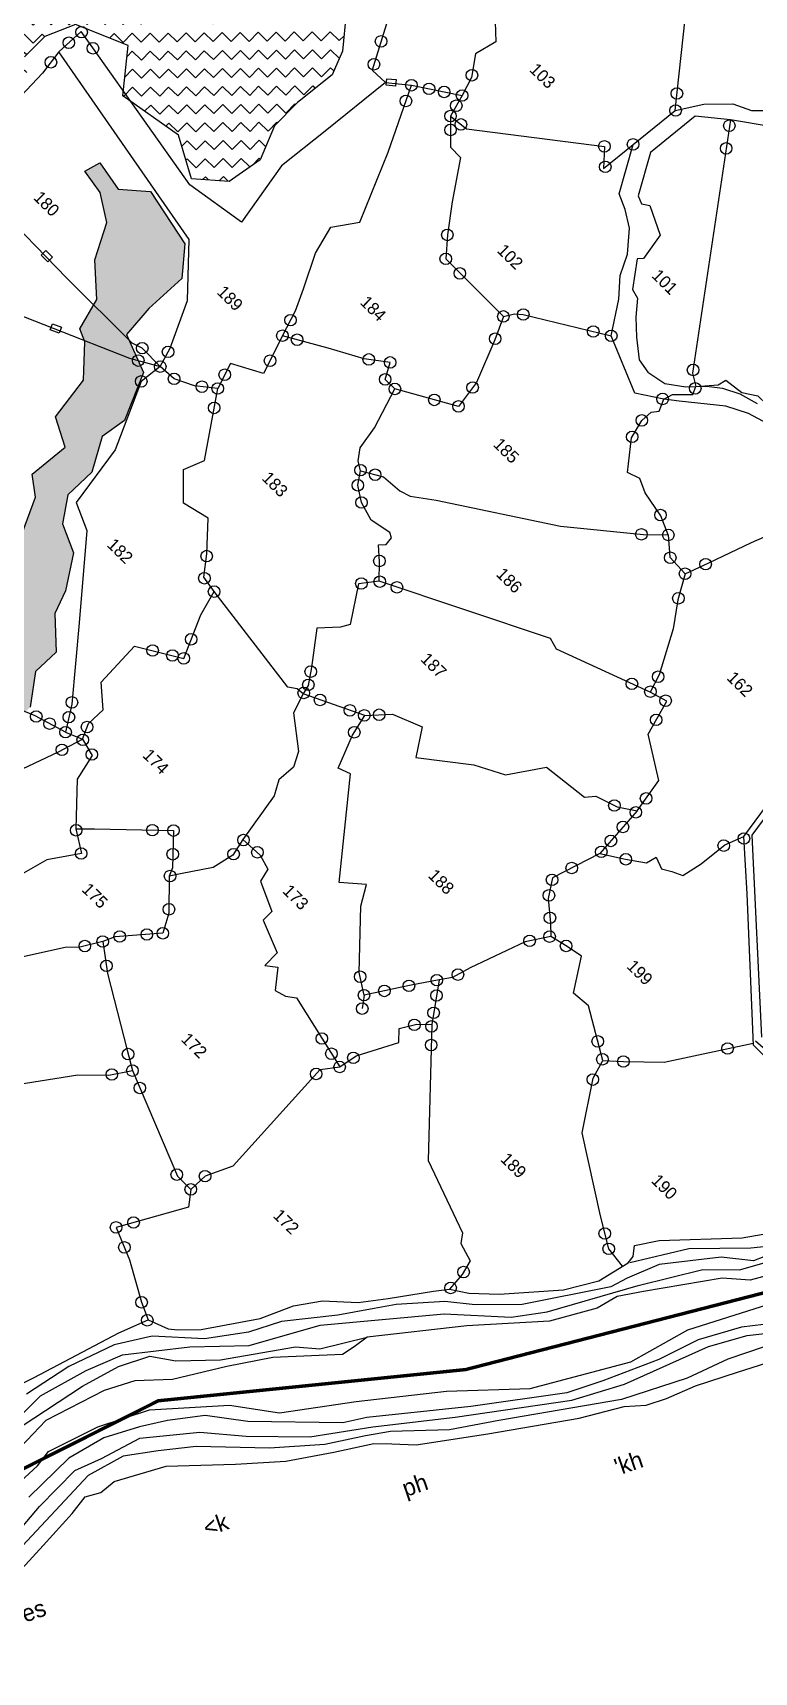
# Model space of a CAD drawing. Header units: metres. Extents: x 342055 to 347320, y 1761737 to 1766997.
# Drawn here: x 344155 to 344685, y 1762987 to 1764192 of the extents above; entities that cross this region are included whole.
import ezdxf

# ---------------------------------------------------------------- set-up
doc = ezdxf.new("R2010")
doc.units = ezdxf.units.M
doc.header["$MEASUREMENT"] = 0
doc.linetypes.add('DASHDOT', pattern=[1, 0.5, -0.25, 0, -0.25])
for name, color, linetype in [('LINE_WATER', 4, 'Continuous'), ('POLY_HATCH', 12, 'Continuous'), ('POLY_PARCEL', 6, 'Continuous'), ('POLY_WATER', 4, 'Continuous'), ('SYM_STONE', 1, 'Continuous'), ('TEXT_MAPOUT', 7, 'Continuous'), ('TEXT_PARCEL', 7, 'Continuous'), ('V_BOUND_STREAM_LINE', 7, 'DASHDOT')]:
    doc.layers.add(name, color=color, linetype=linetype)
doc.styles.add('TEXT_MAP', font='')
doc.styles.get('TEXT_MAP').set_extended_font_data('Kruti Dev 050')
pattern_1 = [(0, (2561.2986, 7210.2284), (1.875, 1.875), [1.875, -1.875]), (90, (2563.1736, 7210.2284), (-1.875, 1.875), [1.875, -1.875])]

# ---------------------------------------------------------------- blocks, each defined once
blk = doc.blocks.new('STONE')
blk.add_circle((0, 0), 0.851)
blk = doc.blocks.new('STONESQUARE')
blk.add_lwpolyline([(-0.7, 0.48), (0.7, 0.48), (0.7, -0.48), (-0.7, -0.48)], close=True)
blk = doc.blocks.new('EWF')
at = {"layer": 'POLY_HATCH'}
h = blk.add_hatch(dxfattribs=at)
h.set_pattern_fill('ZIGZAG', color=256, scale=15, style=0)
h.set_pattern_definition(pattern_1)
edge = h.paths.add_edge_path()
edge.add_line((2819.69, 7499.71), (2813.42, 7487.32))
edge.add_line((2813.42, 7487.32), (2810.13, 7480.25))
edge.add_line((2810.13, 7480.25), (2802.04, 7462.42))
edge.add_line((2802.04, 7462.42), (2795.49, 7447.4))
edge.add_line((2795.49, 7447.4), (2791.07, 7439.3))
edge.add_line((2791.07, 7439.3), (2784.01, 7427.53))
edge.add_line((2784.01, 7427.53), (2781.44, 7422.78))
edge.add_line((2781.44, 7422.78), (2771.8, 7406.7))
edge.add_line((2771.8, 7406.7), (2764.01, 7393.14))
edge.add_line((2764.01, 7393.14), (2820.19, 7373.12))
edge.add_line((2820.19, 7373.12), (2842.46, 7366.11))
edge.add_line((2842.46, 7366.11), (2855.14, 7367.52))
edge.add_line((2855.14, 7367.52), (2862.87, 7380.9))
edge.add_line((2862.87, 7380.9), (2863.9, 7401.48))
edge.add_line((2863.9, 7401.48), (2872.15, 7413.83))
edge.add_line((2872.15, 7413.83), (2886.06, 7422.58))
edge.add_line((2886.06, 7422.58), (2887.09, 7439.04))
edge.add_line((2887.09, 7439.04), (2886.57, 7454.99))
edge.add_line((2886.57, 7454.99), (2880.91, 7467.34))
edge.add_line((2880.91, 7467.34), (2891.73, 7479.69))
edge.add_line((2891.73, 7479.69), (2883.5, 7497.06))
edge.add_line((2883.5, 7497.06), (2886.59, 7504.78))
edge.add_line((2886.59, 7504.78), (2896.9, 7514.55))
edge.add_line((2896.9, 7514.55), (2934.51, 7523.3))
edge.add_line((2934.51, 7523.3), (2940.18, 7537.19))
edge.add_line((2940.18, 7537.19), (2933.48, 7555.71))
edge.add_line((2933.48, 7555.71), (2918.54, 7575.78))
edge.add_line((2918.54, 7575.78), (2886.59, 7591.22))
edge.add_line((2886.59, 7591.22), (2878.35, 7601.51))
edge.add_line((2878.35, 7601.51), (2845.89, 7619))
edge.add_line((2845.89, 7619), (2825.79, 7618.49))
edge.add_line((2825.79, 7618.49), (2811.88, 7604.08))
edge.add_line((2811.88, 7604.08), (2793.85, 7603.05))
edge.add_line((2793.85, 7603.05), (2784.57, 7605.11))
edge.add_line((2784.57, 7605.11), (2781.48, 7611.8))
edge.add_line((2781.48, 7611.8), (2781.48, 7618.49))
edge.add_line((2781.48, 7618.49), (2783.4, 7634.3))
edge.add_line((2783.4, 7634.3), (2782.37, 7646.14))
edge.add_line((2782.37, 7646.14), (2774.64, 7666.2))
edge.add_line((2774.64, 7666.2), (2770, 7678.04))
edge.add_line((2770, 7678.04), (2760.73, 7694.5))
edge.add_line((2760.73, 7694.5), (2768.46, 7704.79))
edge.add_line((2768.46, 7704.79), (2781.85, 7713.54))
edge.add_line((2781.85, 7713.54), (2790.1, 7719.2))
edge.add_line((2790.1, 7719.2), (2794.22, 7739.78))
edge.add_line((2794.22, 7739.78), (2794.74, 7748.01))
edge.add_line((2794.74, 7748.01), (2789.58, 7756.76))
edge.add_line((2789.58, 7756.76), (2795.77, 7759.85))
edge.add_line((2795.77, 7759.85), (2800.92, 7756.76))
edge.add_line((2800.92, 7756.76), (2810.71, 7758.82))
edge.add_line((2810.71, 7758.82), (2818.44, 7768.08))
edge.add_line((2818.44, 7768.08), (2817.92, 7780.94))
edge.add_line((2817.92, 7780.94), (2826.17, 7784.03))
edge.add_line((2826.17, 7784.03), (2833.49, 7793.68))
edge.add_line((2833.49, 7793.68), (2843.28, 7786.99))
edge.add_line((2843.28, 7786.99), (2856.16, 7783.9))
edge.add_line((2856.16, 7783.9), (2874.19, 7786.99))
edge.add_line((2874.19, 7786.99), (2883.46, 7782.87))
edge.add_line((2883.46, 7782.87), (2895.83, 7790.08))
edge.add_line((2895.83, 7790.08), (2896.08, 7794.98))
edge.add_line((2896.08, 7794.98), (2892.54, 7801.59))
edge.add_line((2892.54, 7801.59), (2897.33, 7804.32))
edge.add_line((2897.33, 7804.32), (2901.55, 7800.91))
edge.add_line((2901.55, 7800.91), (2906.46, 7796.69))
edge.add_line((2906.46, 7796.69), (2910.33, 7797.03))
edge.add_line((2910.33, 7797.03), (2914.44, 7802.96))
edge.add_line((2914.44, 7802.96), (2915.69, 7798.17))
edge.add_line((2915.69, 7798.17), (2920.94, 7793.96))
edge.add_line((2920.94, 7793.96), (2928.24, 7786.78))
edge.add_line((2928.24, 7786.78), (2940.14, 7781.33))
edge.add_line((2940.14, 7781.33), (2947.87, 7784.93))
edge.add_line((2947.87, 7784.93), (2946.84, 7801.4))
edge.add_line((2946.84, 7801.4), (2956.11, 7823.52))
edge.add_line((2956.11, 7823.52), (2962.81, 7830.21))
edge.add_line((2962.81, 7830.21), (2976.21, 7837.93))
edge.add_line((2976.21, 7837.93), (2979.3, 7841.01))
edge.add_line((2979.3, 7841.01), (2979.55, 7856.42))
edge.add_line((2979.55, 7856.42), (2995.12, 7874.06))
edge.add_line((2995.12, 7874.06), (2997.32, 7876.36))
edge.add_line((2997.32, 7876.36), (3009.03, 7876.36))
edge.add_line((3009.03, 7876.36), (3017.05, 7881.28))
edge.add_line((3017.05, 7881.28), (3020.13, 7887.85))
edge.add_line((3020.13, 7887.85), (3019.56, 7894.76))
edge.add_line((3019.56, 7894.76), (3019.98, 7905.64))
edge.add_line((3019.98, 7905.64), (3027.37, 7914.26))
edge.add_line((3027.37, 7914.26), (3030.66, 7921.65))
edge.add_line((3030.66, 7921.65), (3031.07, 7933.35))
edge.add_line((3031.07, 7933.35), (3028.94, 7939.41))
edge.add_line((3028.94, 7939.41), (3027.68, 7943.83))
edge.add_line((3027.68, 7943.83), (3018.53, 7950.07))
edge.add_line((3018.53, 7950.07), (3014.88, 7949.33))
edge.add_line((3014.88, 7949.33), (3010.34, 7952.08))
edge.add_line((3010.34, 7952.08), (3005.58, 7948.81))
edge.add_line((3005.58, 7948.81), (2997.97, 7946.53))
edge.add_line((2997.97, 7946.53), (2994.51, 7944.86))
edge.add_line((2994.51, 7944.86), (2981.94, 7936.8))
edge.add_line((2981.94, 7936.8), (2980.21, 7934.95))
edge.add_line((2980.21, 7934.95), (2972.73, 7926.37))
edge.add_line((2972.73, 7926.37), (2970.72, 7924.72))
edge.add_line((2970.72, 7924.72), (2954.03, 7912.62))
edge.add_line((2954.03, 7912.62), (2942.74, 7904.73))
edge.add_line((2942.74, 7904.73), (2934.03, 7898.62))
edge.add_line((2934.03, 7898.62), (2931.18, 7896.89))
edge.add_line((2931.18, 7896.89), (2918.29, 7887.91))
edge.add_line((2918.29, 7887.91), (2917.92, 7887.17))
edge.add_line((2917.92, 7887.17), (2915.07, 7885.94))
edge.add_line((2915.07, 7885.94), (2912.17, 7885.07))
edge.add_line((2912.17, 7885.07), (2901.16, 7880.63))
edge.add_line((2901.16, 7880.63), (2899, 7880.26))
edge.add_line((2899, 7880.26), (2887.94, 7880.69))
edge.add_line((2887.94, 7880.69), (2881.33, 7879.56))
edge.add_line((2881.33, 7879.56), (2868.84, 7877.64))
edge.add_line((2868.84, 7877.64), (2855.98, 7873.94))
edge.add_line((2855.98, 7873.94), (2853.54, 7871.86))
edge.add_line((2853.54, 7871.86), (2838.08, 7859.45))
edge.add_line((2838.08, 7859.45), (2818.99, 7856.54))
edge.add_line((2818.99, 7856.54), (2797.85, 7853.39))
edge.add_line((2797.85, 7853.39), (2792.44, 7852.36))
edge.add_line((2792.44, 7852.36), (2782.8, 7844.83))
edge.add_line((2782.8, 7844.83), (2777.98, 7840.57))
edge.add_line((2777.98, 7840.57), (2774.82, 7838.22))
edge.add_line((2774.82, 7838.22), (2773.21, 7834.16))
edge.add_line((2773.21, 7834.16), (2768.57, 7822.8))
edge.add_line((2768.57, 7822.8), (2763.93, 7814.59))
edge.add_line((2763.93, 7814.59), (2762.01, 7810.71))
edge.add_line((2762.01, 7810.71), (2755.21, 7795.46))
edge.add_line((2755.21, 7795.46), (2752.46, 7792.07))
edge.add_line((2752.46, 7792.07), (2737.1, 7772.95))
edge.add_line((2737.1, 7772.95), (2725.36, 7757.88))
edge.add_line((2725.36, 7757.88), (2724.43, 7756.47))
edge.add_line((2724.43, 7756.47), (2715.26, 7739.08))
edge.add_line((2715.26, 7739.08), (2703.99, 7725.58))
edge.add_line((2703.99, 7725.58), (2696.08, 7716.13))
edge.add_line((2696.08, 7716.13), (2698.04, 7714.07))
edge.add_line((2698.04, 7714.07), (2699.39, 7710.92))
edge.add_line((2699.39, 7710.92), (2700.84, 7690.52))
edge.add_line((2700.84, 7690.52), (2701.47, 7680.45))
edge.add_line((2701.47, 7680.45), (2707.7, 7660.41))
edge.add_line((2707.7, 7660.41), (2713.37, 7641.34))
edge.add_line((2713.37, 7641.34), (2718.97, 7626.61))
edge.add_line((2718.97, 7626.61), (2720.14, 7622.83))
edge.add_line((2720.14, 7622.83), (2725.21, 7597.45))
edge.add_line((2725.21, 7597.45), (2727.99, 7584.41))
edge.add_line((2727.99, 7584.41), (2729.11, 7578.74))
edge.add_line((2729.11, 7578.74), (2729.62, 7574.27))
edge.add_line((2729.62, 7574.27), (2732.43, 7570.86))
edge.add_line((2732.43, 7570.86), (2746.07, 7556.53))
edge.add_line((2746.07, 7556.53), (2754.87, 7548.21))
edge.add_line((2754.87, 7548.21), (2762.6, 7541.09))
edge.add_line((2762.6, 7541.09), (2766.75, 7536.43))
edge.add_line((2766.75, 7536.43), (2775.65, 7534.21))
edge.add_line((2775.65, 7534.21), (2790.82, 7530))
edge.add_line((2790.82, 7530), (2802.28, 7526.43))
edge.add_line((2802.28, 7526.43), (2803.15, 7523.56))
edge.add_line((2803.15, 7523.56), (2805.34, 7520.89))
edge.add_line((2805.34, 7520.89), (2816.52, 7504.69))
edge.add_line((2816.52, 7504.69), (2818.22, 7502.73))
h = blk.add_hatch(dxfattribs=at)
h.set_pattern_fill('ZIGZAG', color=256, scale=15, style=0)
h.set_pattern_definition(pattern_1)
h.paths.add_polyline_path([(2904.27, 7596.32), (2911.04, 7598.37), (2913.53, 7599.17), (2912.67, 7602.74), (2921.89, 7603.14), (2923.55, 7600.29), (2927.13, 7596.19), (2933.3, 7592.14), (2940.23, 7587.47), (2940.96, 7585.22), (2945.6, 7581.31), (2946.15, 7580.54), (2946.1, 7575.72), (2943.81, 7570.21), (2944.54, 7566.36), (2949.33, 7564.07), (2954.23, 7559.18), (2959.75, 7553.56), (2961.55, 7548.7), (2960.51, 7544.85), (2964.05, 7540.48), (2965.41, 7536.93), (2964.6, 7530.47), (2964.6, 7525.63), (2966.62, 7520.58), (2965.61, 7515.13), (2961.36, 7511.5), (2955.5, 7514.73), (2945.6, 7513.11), (2940.95, 7518.97), (2933.27, 7515.74), (2931.25, 7511.3), (2931.25, 7507.06), (2933.88, 7505.04), (2932.66, 7503.22), (2926.4, 7507.87), (2927.21, 7512.51), (2926.4, 7516.34), (2930.64, 7521.19), (2934.89, 7520.98), (2937.31, 7523.2), (2940.75, 7523.2), (2944.99, 7525.63), (2947.82, 7530.47), (2947.82, 7540.36), (2944.79, 7546.42), (2948.83, 7547.42), (2948.43, 7551.26), (2943.78, 7552.67), (2941.96, 7556.1), (2938.73, 7557.92), (2934.89, 7567.41), (2933.47, 7569.83), (2924.78, 7570.63), (2922.33, 7577.01), (2915.25, 7582.86), (2910.4, 7584.88), (2906.16, 7586.09), (2902.93, 7588.51)])
h = blk.add_hatch(dxfattribs=at)
h.set_pattern_fill('ZIGZAG', color=256, scale=15, style=0)
h.set_pattern_definition(pattern_1)
h.paths.add_polyline_path([(2943.07, 7408.97), (2941.22, 7411.14), (2938.37, 7412.92), (2936.51, 7414.56), (2938.01, 7423.33), (2941.34, 7425.86), (2946.2, 7429), (2949.56, 7428.93), (2962.77, 7426.86), (2967.48, 7425.94), (2981.09, 7431.1), (2987.78, 7433.81), (2989.14, 7435.42), (2988.74, 7441.28), (2986.05, 7447.47), (2983.85, 7450.8), (2980.67, 7455.75), (2977.91, 7461.96), (2975.14, 7464.03), (2975.83, 7470.24), (2971.69, 7472.48), (2970.82, 7479.21), (2967.02, 7483.35), (2965.12, 7484.21), (2963.91, 7489.04), (2959.6, 7493.01), (2957, 7498.18), (2953.2, 7500.6), (2949.4, 7501.29), (2950.09, 7503.71), (2954.76, 7502.84), (2958.39, 7505.95), (2967.36, 7503.98), (2970.64, 7500.01), (2970.29, 7493.45), (2970.64, 7488.45), (2976.34, 7486.21), (2979.31, 7479.19), (2978.62, 7475.22), (2981.21, 7470.39), (2981.04, 7465.56), (2983.46, 7461.94), (2987.61, 7460.04), (2990.72, 7455.21), (2991.93, 7451.76), (2996.07, 7447.79), (2995.9, 7443.65), (2999.01, 7439.34), (2998.85, 7434.91), (2994.87, 7431.46), (2995.22, 7425.94), (2992.8, 7421.11), (2987.27, 7418.7), (2983.13, 7418.52), (2978.98, 7421.46), (2974.83, 7415.42), (2971.9, 7411.62), (2966.28, 7408.63), (2960.06, 7407.76), (2962.31, 7403.1), (2969.39, 7397.93), (2978.55, 7390.68), (2988.05, 7392.41), (2995.03, 7388.01), (2996.41, 7377.84), (2997.62, 7368.69), (2993.13, 7363.52), (2987.26, 7363.86), (2975.68, 7359.38), (2972.57, 7360.58), (2969.46, 7356.27), (2966.18, 7352.99), (2960.3, 7351.09), (2957.71, 7352.65), (2955.47, 7349.71), (2952.29, 7347.07), (2946.76, 7346.55), (2953.33, 7339.99), (2954.36, 7335.16), (2952.98, 7328.5), (2949.29, 7329.82), (2932.4, 7336.84), (2931.44, 7341.12), (2930.37, 7360.9), (2936.39, 7362.5), (2944.42, 7365.18), (2968.77, 7372.79), (2967.97, 7374.53), (2961.82, 7383.08)])
at = {"layer": 'LINE_WATER'}
for points in [[(3139.76, 7450.23), (3137.73, 7447.72), (3134.49, 7441.87), (3132.4, 7435.75), (3128.73, 7427.72), (3126.19, 7422.74), (3117.52, 7411.41), (3107.73, 7399.53), (3105.77, 7396.5), (3095.64, 7386.8), (3090.57, 7383.04), (3087.12, 7378.63), (3084.85, 7375.05), (3082.23, 7370.25), (3080.65, 7364.48), (3080.48, 7356.27)], [(3084.48, 7525.03), (3087.98, 7500.42), (3109.86, 7480.2)], [(3134.14, 7460.35), (3132.13, 7455.9), (3128.37, 7452.93), (3122.6, 7445.76), (3120.68, 7441.04), (3119.86, 7438.44), (3112.34, 7427.43), (3107.44, 7422.54), (3103.95, 7419.74), (3099.14, 7414.42), (3097.26, 7411.73), (3094.11, 7407.27), (3088.87, 7400.81), (3086.51, 7396.27), (3082.58, 7391.02), (3076.81, 7385.87), (3073.71, 7381.09), (3071.17, 7374.1), (3069.6, 7366.85)], [(3077.67, 7351.03), (3078.19, 7360.44), (3077.84, 7363.06), (3080.46, 7370.75), (3084.13, 7377.91), (3092.03, 7386.62), (3098.06, 7390.99), (3104.96, 7400.07), (3113.39, 7410.52), (3121.86, 7419.43), (3129.69, 7432.61), (3132.4, 7441.87), (3138.17, 7452.79)], [(3071.07, 7356.86), (3071.25, 7368.13), (3073.43, 7375.47), (3075.64, 7380.87), (3081.85, 7388.64), (3087.96, 7394.93), (3093.3, 7404.37), (3105.15, 7418.41), (3112.49, 7424.96), (3115.73, 7429.24), (3122.58, 7441.37), (3127.74, 7449.76), (3131.58, 7453.52), (3135.25, 7459.89)], [(3135.8, 7456.95), (3133.79, 7453.54), (3130.64, 7450.83), (3123.74, 7441.31), (3121.52, 7438.1), (3120.65, 7434.78), (3116.98, 7428.49), (3108.76, 7419.49), (3099.46, 7407.98), (3099.11, 7405.62), (3098.67, 7403.61), (3091.68, 7396.1), (3087.75, 7390.42), (3083.43, 7383.45), (3079.59, 7379.43), (3077.4, 7375.24), (3074.34, 7366.06), (3074.43, 7360.65)], [(3083, 7350.62), (3082.56, 7356.38), (3082.56, 7363.78), (3084.13, 7367.8), (3086.05, 7373.91), (3091.73, 7380.73), (3096.98, 7385.1), (3103.75, 7391.63), (3109.35, 7399.15), (3116.95, 7408.67), (3127.48, 7422.52), (3131.33, 7429.6), (3136.25, 7442.25), (3139.22, 7447.4), (3146.3, 7456.22), (3153.23, 7466.32), (3157.77, 7474.09), (3163.65, 7486.64), (3165.57, 7490.92), (3170.99, 7498.53), (3175.21, 7501.97)], [(3109.63, 7479.19), (3113.56, 7479.45), (3117.93, 7476.4), (3125.19, 7472.73), (3132.53, 7466.17), (3133.45, 7464.99), (3133.8, 7463.24), (3133.27, 7460.27), (3130.56, 7456.95), (3124.1, 7450.49), (3119.35, 7442.93)], [(3153.15, 7461.51), (3145.72, 7453.73), (3143.36, 7450.41), (3139.58, 7442.92), (3137.31, 7436.72), (3132.59, 7427.72), (3121.9, 7412.81), (3117.7, 7406.78), (3111.67, 7400.49), (3109.52, 7397.45), (3106.12, 7392.38), (3100.7, 7386.27), (3092.83, 7378.84), (3089.25, 7374.47), (3086.15, 7370.31), (3084.49, 7364.63), (3084.92, 7348.47)], [(3068.45, 7311.05), (3070.81, 7314.9), (3072.12, 7319.18), (3073.35, 7326.43), (3073.44, 7331.39), (3072.65, 7352.09), (3072.39, 7362.9), (3074.66, 7373.47), (3076.41, 7379.24), (3078.62, 7383.57), (3081.85, 7385.75), (3086.4, 7390.47), (3092.95, 7399.56), (3095.69, 7401.88), (3099.46, 7407.98)]]:
    blk.add_lwpolyline(points, dxfattribs=at)
at = {"layer": 'POLY_HATCH'}
for points in [[(2960.51, 7544.85), (2964.05, 7540.48), (2965.41, 7536.93), (2964.6, 7530.47), (2964.6, 7525.63), (2966.62, 7520.58), (2965.61, 7515.13), (2961.36, 7511.5), (2955.5, 7514.73), (2945.6, 7513.11), (2940.95, 7518.97), (2933.27, 7515.74), (2931.25, 7511.3), (2931.25, 7507.06)], [(2980.67, 7455.75), (2977.91, 7461.96), (2975.14, 7464.03), (2975.83, 7470.24), (2971.69, 7472.48), (2970.82, 7479.21), (2967.02, 7483.35), (2965.12, 7484.21), (2963.91, 7489.04), (2959.6, 7493.01), (2957, 7498.18), (2953.2, 7500.6), (2949.4, 7501.29), (2950.09, 7503.71), (2954.76, 7502.84), (2958.39, 7505.95), (2967.36, 7503.98), (2970.64, 7500.01), (2970.29, 7493.45), (2970.64, 7488.45), (2976.34, 7486.21), (2979.31, 7479.19), (2978.62, 7475.22), (2981.21, 7470.39), (2981.04, 7465.56), (2983.46, 7461.94), (2987.61, 7460.04), (2990.72, 7455.21), (2991.93, 7451.76), (2996.07, 7447.79), (2995.9, 7443.65), (2999.01, 7439.34)]]:
    blk.add_lwpolyline(points, dxfattribs=at)
at = {"layer": 'POLY_PARCEL'}
for points in [[(3005.08, 7568.58), (2993.27, 7583.55)], [(2945.6, 7571.79), (2959.3, 7560.5), (2969.11, 7541.57), (2971.8, 7541.63)], [(3011.85, 7573.32), (3011.85, 7573.32), (3034.04, 7542.84), (3034.04, 7542.84), (3035.78, 7541.77)], [(2973.59, 7566.22), (2975.18, 7565.01), (2976.85, 7564.27), (2977.04, 7559.34), (2979.18, 7557.3), (2978.25, 7553.95), (2980.29, 7551.07), (2981.17, 7548.18)], [(2982.08, 7544.83), (2985.08, 7545.14), (3001.36, 7557.53), (3003.53, 7555.11), (3004.16, 7560.7)], [(3035.78, 7541.77), (3037.91, 7544.23), (3038.24, 7545.52), (3041.21, 7545.86), (3043.23, 7547.2), (3045.08, 7547.2), (3046.71, 7548.21), (3049.68, 7548.66), (3052.14, 7550.28), (3053.38, 7552.18)], [(2974.79, 7544.03), (2981.17, 7548.18)], [(2981.17, 7548.18), (2982.08, 7544.83)], [(2982.08, 7544.83), (2985.3, 7541.55), (2987.41, 7541.49), (2991.1, 7535.99), (2994.02, 7532.02), (2996.33, 7529.34), (3008.32, 7529.24)], [(2971.8, 7541.63), (2974.79, 7544.03)], [(2987.12, 7504.41), (2985.91, 7508.36), (2984.5, 7511.52), (2982.1, 7516.49), (2981.02, 7520.81), (2983.54, 7524.31), (2979.27, 7534.61), (2974.79, 7544.03)], [(2971.8, 7541.63), (2970.47, 7530.32), (2969.47, 7522.14), (2971.11, 7512.08), (2961.84, 7510.7), (2937.89, 7514.97), (2934.57, 7515.56)], [(3033.71, 7537.1), (3034.15, 7538.52), (3036.28, 7540.6), (3035.78, 7541.77)], [(3053.97, 7520.98), (3055.34, 7524.61), (3057.73, 7531.1), (3061.28, 7539.91), (3076.61, 7536.38), (3077.39, 7535.4), (3082.38, 7536.75), (3084.34, 7537.18)], [(3008.32, 7529.24), (3009.22, 7530.64), (3010.22, 7531.5), (3010.22, 7531.5), (3021.65, 7538.34)], [(3048.21, 7523.33), (3045.45, 7524.58), (3041.4, 7525.36), (3039.37, 7526.3), (3037.5, 7525.67), (3034.33, 7529.72), (3033.59, 7532.62), (3033.7, 7534.45), (3034.43, 7535.38), (3033.71, 7537.1)], [(3008.32, 7529.24), (3009.83, 7525.9), (3012.32, 7519.52), (3012.91, 7515.13), (3004.43, 7510.43)], [(3035.99, 7513.13), (3045.58, 7520.81), (3048.21, 7523.33)], [(3048.21, 7523.33), (3050.67, 7521.15), (3053.97, 7520.98)], [(3053.97, 7520.98), (3055.92, 7517.52), (3058.4, 7513.97), (3061.7, 7507.71), (3062.55, 7504.92)], [(2934.57, 7515.56), (2934.33, 7511.16)], [(3009.29, 7498.29), (3012.31, 7500.02), (3015.5, 7500.24), (3017.12, 7500.74), (3020.25, 7502.98), (3035.99, 7513.13)], [(2934.33, 7511.16), (2934.83, 7507.2), (2935.1, 7492.27), (2933.83, 7488.93)], [(2977.5, 7488.55), (2976.61, 7491.52), (2973.52, 7498.32), (2967.4, 7504.87), (2967.4, 7504.87), (2967.4, 7504.87), (2934.33, 7511.16)], [(3004.43, 7510.43), (3002.42, 7510.43), (3001.19, 7512.72), (2998.11, 7510.43), (2993.21, 7507.81), (2987.12, 7504.41)], [(3009.29, 7498.29), (3008.01, 7499.1), (3006.84, 7500.66), (3006.33, 7504.24), (3004.43, 7510.43)], [(2987.12, 7504.41), (2989.07, 7498.49), (2984.54, 7496.14), (2985.78, 7492.18)], [(3062.55, 7504.92), (3048.27, 7499.78), (3048.27, 7499.78), (3046.56, 7500.28), (3022.64, 7488.59), (3022.64, 7488.59), (3022.64, 7488.59)], [(3065.23, 7505.69), (3062.55, 7504.92)], [(3073.43, 7491.13), (3072.59, 7496.56), (3066.66, 7500.34), (3065.23, 7505.69)], [(3073.93, 7482.79), (3077.22, 7484.86), (3079.79, 7486.64), (3080.22, 7488.21), (3082, 7487.57), (3083.36, 7488.35), (3084.93, 7489.07), (3085.65, 7492.2), (3086.14, 7496.63), (3087.29, 7499.46)], [(3022.64, 7488.59), (3020.65, 7490.69), (3018.8, 7492.37), (3019.58, 7493.2), (3019.47, 7494.43), (3018.74, 7494.82), (3015.5, 7494.21), (3012.65, 7495.05), (3010.47, 7496.5), (3009.29, 7498.29)], [(2985.78, 7492.18), (2983.07, 7490.05), (2980.21, 7488.69), (2977.5, 7488.55)], [(3006.39, 7470.48), (3003.82, 7470.91), (3001.75, 7473.69), (2998.18, 7477.61), (2994.04, 7476.62), (2990.57, 7480.13), (2991.85, 7483.27), (2985.78, 7492.18)], [(3035.03, 7473.03), (3037.77, 7476.05), (3042.2, 7477.76), (3044.69, 7473.91), (3051.55, 7479.12), (3055.91, 7481.33), (3059.41, 7486.39), (3066.51, 7487.14), (3067.58, 7488.42), (3070.93, 7489.49), (3073.43, 7491.13)], [(3073.43, 7491.13), (3073.93, 7482.79)], [(2925.37, 7472), (2930.94, 7463.62), (2936.58, 7462.26), (2944.93, 7460.55), (2946.29, 7468.32), (2951.14, 7476.74), (2973.38, 7486.26), (2977.5, 7488.55)], [(2977.5, 7488.55), (2973.71, 7488.62), (2972.14, 7488.12), (2958.5, 7488.19), (2943.27, 7488.55), (2934.93, 7488.76)], [(2977.5, 7488.55), (2977.03, 7485.04), (2981.35, 7475.13), (2982.7, 7465.62), (2986.7, 7463.77), (2995.44, 7453.25), (3003.08, 7443.98), (3005.32, 7440.38)], [(3022.64, 7488.59), (3020.76, 7486.21), (3024.04, 7481.08), (3023.32, 7479.82), (3020.96, 7477.26), (3024.46, 7472.55), (3025.96, 7470.34), (3026.31, 7468.92)], [(3073.93, 7482.79), (3071.47, 7475.35), (3073.18, 7472.74), (3075.9, 7470.43), (3077.36, 7469.05)], [(3095.6, 7461.38), (3097.91, 7463.41), (3102.24, 7467.52), (3109.61, 7478.74)], [(3035.03, 7473.03), (3026.31, 7468.92)], [(3070.11, 7452.96), (3067.61, 7449.28), (3063.81, 7443.58), (3060.95, 7445.48), (3054.29, 7452.61), (3052.63, 7455.46), (3049.54, 7452.85), (3039.55, 7465.43), (3037.65, 7464.72), (3035.75, 7469.71), (3035.03, 7473.03)], [(3005.32, 7440.38), (3007.82, 7441.38), (3006.82, 7443.66), (3006.96, 7446.58), (3003.89, 7449.29), (3003.67, 7456.56), (3010.1, 7460.33), (3007.39, 7466.67), (3006.39, 7470.48)], [(3026.31, 7468.92), (3025.17, 7468.84), (3024.03, 7468.06), (3006.39, 7470.48)], [(3095.6, 7461.38), (3088.46, 7465.65), (3085.61, 7465.41), (3082.6, 7470.12), (3080.1, 7469.65), (3077.36, 7469.05)], [(3026.31, 7468.92), (3027.26, 7465.95), (3031.78, 7462.39), (3032.85, 7460.25), (3032.61, 7457.4), (3033.8, 7455.26), (3034.99, 7447.42)], [(3077.36, 7469.05), (3075.22, 7465.85), (3072.13, 7457.42), (3071.3, 7454.57), (3070.11, 7452.96)], [(3118.96, 7441.8), (3115.7, 7442.2), (3111.41, 7444.81), (3100.95, 7451.64), (3096.43, 7458.53), (3095.6, 7461.38)], [(3070.11, 7452.96), (3073.95, 7447.48)], [(3034.99, 7447.42), (3035.6, 7444.74), (3034.77, 7441.42), (3032.03, 7437.38), (3031.08, 7435.96)], [(3034.99, 7447.42), (3038.45, 7447.59), (3040.71, 7446.88), (3041.19, 7444.86), (3045.47, 7442.84), (3045.47, 7441.06), (3050.34, 7439.05), (3050.34, 7436.43), (3051.89, 7437.62), (3054.03, 7434.89), (3055.69, 7435.36), (3055.69, 7435.36), (3057, 7436.31), (3068.67, 7433.53)], [(3068.67, 7433.53), (3069.27, 7436.38), (3072.36, 7442.19), (3070.93, 7443.71), (3072.35, 7445.97), (3073.95, 7447.48)], [(3073.95, 7447.48), (3087.62, 7432.84), (3087.62, 7432.84), (3098.69, 7428.78), (3099.64, 7427.48), (3102.38, 7426.64), (3102.97, 7424.39), (3103.17, 7421.51)], [(3063.81, 7443.58), (3065.02, 7441.98)], [(2984.12, 7405.51), (2983.38, 7410.75), (2986.31, 7411.67), (2988.09, 7412.31), (2993.52, 7415.57), (2999.94, 7419.13), (3004.58, 7432.11), (3006.59, 7437.59), (3007.82, 7441.38)], [(3007.82, 7441.38), (3010.52, 7440.71), (3011.38, 7436.65), (3016.38, 7431.3)], [(3016.38, 7431.3), (3018.35, 7433.24), (3026.81, 7441.19), (3030.54, 7437.16), (3031.08, 7435.96)], [(3005.32, 7440.38), (3000.45, 7438.95), (2981.09, 7431.1), (2967.48, 7425.94), (2962.77, 7426.86), (2949.56, 7428.93), (2946.2, 7429), (2941.34, 7425.86), (2938.01, 7423.33), (2936.51, 7414.56), (2938.37, 7412.92), (2941.22, 7411.14), (2943.07, 7408.97)], [(3031.08, 7435.96), (3034.88, 7432.04), (3036.31, 7429.31), (3031.67, 7424.02), (3030.84, 7422.24)], [(3065.69, 7405.3), (3065.82, 7408.24), (3067.72, 7412.15), (3066.89, 7431.27), (3068.67, 7433.53)], [(3016.38, 7431.3), (3019.52, 7429.3), (3016.52, 7425.05), (3014.73, 7418.56), (3008.23, 7416.14), (3004.52, 7415.35), (3002.88, 7412.93), (3001.38, 7411.72), (3000.98, 7406.57)], [(3030.84, 7422.24), (3029.05, 7419.27), (3027.51, 7417.73), (3023.47, 7411.44), (3021.21, 7413.45), (3018.95, 7411.56), (3013.6, 7406.09), (3006.2, 7391.21)], [(3030.84, 7422.24), (3034.64, 7419.39), (3044.63, 7413.34), (3047.3, 7411.74)], [(3031.78, 7376.78), (3032.82, 7380.03), (3036.09, 7389.64), (3033.24, 7393.23), (3033.77, 7398.82), (3036.62, 7398.4), (3042.01, 7405.68), (3045.29, 7408.85), (3047.3, 7411.74)], [(3047.3, 7411.74), (3062.94, 7405.3), (3065.69, 7405.3)], [(3065.69, 7405.3), (3067.28, 7403.19), (3061.78, 7393.59), (3066.54, 7391.58), (3072.19, 7388.36), (3074.7, 7387.2)]]:
    blk.add_lwpolyline(points, dxfattribs=at)
at = {"layer": 'POLY_WATER'}
for points in [[(3087.24, 7345.65), (3086.99, 7352.64), (3086.75, 7359.02), (3086.37, 7362.13), (3087.58, 7364.18), (3087.82, 7366.71), (3091.68, 7373.7), (3098.8, 7381.05), (3103.75, 7386.59), (3107.85, 7392.5), (3111.14, 7397.52), (3113.07, 7399.33), (3115.72, 7401.74), (3122.12, 7410.3), (3130.08, 7421.39), (3133.62, 7427.26), (3135.79, 7429.67), (3137.24, 7432.44), (3138.93, 7436.78), (3141.95, 7442.56), (3146.77, 7451.72)], [(3050.96, 7546.41), (3044.06, 7544.35), (3040.92, 7542.78), (3035.55, 7538.49), (3033.71, 7537.1), (3030.03, 7534.75), (3021.65, 7538.34), (3018.65, 7543), (3016.33, 7545.61), (3014.92, 7548.62), (3012.42, 7551.53), (3010.04, 7553.04), (3007.83, 7554.08), (3004.16, 7560.7), (3005.08, 7568.58), (3007.41, 7572.24), (3010.43, 7575.26), (3013.11, 7576.48), (3014.74, 7578.1)], [(3016.97, 7576.92), (3011.85, 7573.32), (3007.76, 7570.08), (3006.83, 7561.66), (3010.03, 7555.83), (3011.19, 7555.36), (3012.24, 7556), (3016.37, 7553.97), (3017.06, 7549.79), (3016.42, 7549.09), (3019.11, 7545.4), (3020.51, 7544.99), (3022.31, 7542.84), (3024.41, 7540.81), (3027.08, 7538.72), (3029.23, 7538.31), (3032.2, 7538.9), (3034.76, 7540.7), (3036.85, 7542.9), (3038.75, 7544.35), (3041.16, 7545.52), (3043.96, 7546.31)], [(3066.95, 7364.3), (3068.69, 7369.36), (3072.96, 7382.78), (3074.7, 7387.2), (3077.71, 7388.31), (3078.82, 7389.16), (3081.26, 7391.67), (3086.34, 7398.91), (3088.51, 7403.65), (3091.03, 7407.22), (3094.96, 7410.68), (3097.68, 7414.2), (3101.67, 7419.68), (3103.17, 7421.51), (3105.63, 7423.11), (3108.88, 7426.15), (3115.19, 7433.26), (3117.97, 7437.8), (3119.19, 7442.72), (3119.06, 7443.94), (3118.04, 7445.22), (3120.14, 7448.27), (3128.55, 7457.14), (3132.23, 7462.27)], [(3113.99, 7478.44), (3109.86, 7478.51), (3093.55, 7493.79), (3087.29, 7499.46), (3085.12, 7514.75)]]:
    blk.add_lwpolyline(points, dxfattribs=at)
at = {"layer": 'V_BOUND_STREAM_LINE', "ltscale": 10, "const_width": 0.5}
blk.add_lwpolyline([(3321.31, 7632.54), (3321.1, 7621.59), (3312.43, 7616.31), (3295.46, 7599.37), (3282.64, 7586.95), (3261.91, 7585.82), (3246.07, 7575.65), (3227.6, 7589.96), (3217.79, 7587.33), (3211.01, 7574.15), (3190.27, 7554.57), (3179.96, 7537.41), (3175.81, 7517.46), (3166.39, 7502.4), (3166.01, 7498.63), (3152.44, 7479.81), (3143.01, 7464.37), (3113.16, 7414.76), (3084.13, 7379.75), (3076.59, 7357.54), (3078.47, 7329.06), (3073.95, 7314), (3057.36, 7301.2), (3039.44, 7321.48)], dxfattribs=at)
at = {"layer": 'SYM_STONE'}
for name, p in [('STONE', (3012.34, 7572.6)), ('STONE', (3003.51, 7570.57)), ('STONE', (3005.13, 7568.66)), ('STONE', (3014.35, 7569.89)), ('STONE', (3004.16, 7560.7)), ('STONE', (3001.36, 7557.53)), ('STONE', (3003.57, 7555.48)), ('STONE', (2980.11, 7551.33)), ('STONE', (2978.92, 7546.71)), ('STONE', (2981.17, 7548.18)), ('STONE', (2981.62, 7546.51)), ('STONE', (2967.07, 7545.5)), ('STONE', (2974.79, 7544.03)), ('STONE', (2977.01, 7545.47)), ('STONE', (2982.08, 7544.83)), ('STONE', (2984.04, 7545.03)), ('STONE', (2968.7, 7542.36)), ('STONE', (2975.84, 7541.81)), ('STONE', (2983.51, 7543.37)), ('STONE', (3033.77, 7543.21)), ('STONE', (3035.89, 7541.5)), ('STONE', (3019.32, 7536.95)), ('STONE', (3021.65, 7538.34)), ('STONE', (3033.57, 7537.02)), ('STONE', (2994.02, 7532.02)), ('STONE', (3033.59, 7532.62)), ('STONE', (2996.33, 7529.34)), ('STONE', (2999.31, 7529.27)), ('STONE', (3008.32, 7529.24)), ('STONE', (3010.22, 7531.5)), ('STONE', (3034.27, 7529.9)), ('STONE', (3009.76, 7526.06)), ('STONE', (3045.34, 7524.61)), ('STONE', (3048.21, 7523.33)), ('STONE', (3055.15, 7524.11)), ('STONE', (3045.32, 7520.61)), ('STONE', (3050.77, 7521.14)), ('STONE', (3053.97, 7520.98)), ('STONE', (3012.44, 7518.6)), ('STONE', (3055.81, 7517.71)), ('STONE', (2934.69, 7515.54)), ('STONE', (2937.55, 7515.03)), ('STONE', (3012.9, 7515.16)), ('STONE', (2934.44, 7513.12)), ('STONE', (3001.19, 7512.72)), ('STONE', (3009.7, 7513.35)), ('STONE', (2998.64, 7510.83)), ('STONE', (3002.42, 7510.43)), ('STONE', (3004.43, 7510.43)), ('STONE', (2934.58, 7509.21)), ('STONE', (3061.79, 7507.4)), ('STONE', (2986.36, 7506.87)), ('STONE', (2989.08, 7505.5)), ('STONE', (3062.52, 7505.02)), ('STONE', (3065.05, 7505.64)), ('STONE', (2987.12, 7504.41)), ('STONE', (3059.77, 7503.93)), ('STONE', (3066.04, 7502.66)), ('STONE', (2988.41, 7500.5)), ('STONE', (3009.2, 7498.35)), ('STONE', (3011.22, 7499.39)), ('STONE', (3087.5, 7499.26)), ('STONE', (3010.49, 7496.49)), ('STONE', (3086.12, 7496.42)), ('STONE', (2985.1, 7494.35)), ('STONE', (3012.65, 7495.05)), ('STONE', (3073.09, 7493.37)), ('STONE', (2976.79, 7490.91)), ('STONE', (2983.95, 7490.74)), ('STONE', (2985.78, 7492.18)), ('STONE', (3020.57, 7490.76)), ('STONE', (3073.45, 7490.84)), ('STONE', (2973.7, 7488.62)), ('STONE', (2977.5, 7488.55)), ('STONE', (2980.21, 7488.69)), ('STONE', (2987.42, 7489.78)), ('STONE', (3022.75, 7488.63)), ('STONE', (3025.14, 7489.81)), ('STONE', (3070.49, 7489.35)), ('STONESQUARE', (2954.19, 7488.42)), ('STONE', (2974.56, 7486.91)), ('STONE', (3021.01, 7486.53)), ('STONE', (3073.62, 7487.98)), ('STONE', (2977.03, 7485.04)), ('STONE', (3073.79, 7485.27)), ('STONE', (3077.25, 7484.88)), ('STONE', (3073.91, 7483.13)), ('STONE', (3072.48, 7478.38)), ('STONE', (3036.44, 7474.59)), ('STONE', (3071.64, 7475.1)), ('STONE', (3107.49, 7475.52)), ('STONE', (3001.94, 7473.44)), ('STONE', (3024.8, 7472.05)), ('STONE', (3032.92, 7472.03)), ('STONE', (3034.94, 7472.99)), ('STONE', (3072.92, 7473.15)), ('STONE', (3003.99, 7470.88)), ('STONE', (3006.39, 7470.48)), ('STONE', (3025.91, 7470.42)), ('STONE', (3026.27, 7469.09)), ('STONE', (3028.7, 7470.04)), ('STONE', (3035.64, 7470.18)), ('STONE', (3075.34, 7470.9)), ('STONE', (3077.25, 7468.89)), ('STONE', (3079.94, 7469.61)), ('STONE', (3075.58, 7466.38)), ('STONE', (3008.91, 7463.11)), ('STONE', (3093.12, 7462.86)), ('STONE', (3097.89, 7463.39)), ('STONE', (3008.62, 7459.46)), ('STONE', (3010.1, 7460.33)), ('STONE', (3095.46, 7461.46)), ('STONE', (3006.02, 7457.94)), ('STONE', (3096.55, 7458.34)), ('STONE', (3071.55, 7455.44)), ('STONE', (3069.91, 7452.67)), ('STONE', (3071.46, 7451.03)), ('STONE', (3035.14, 7447.43)), ('STONE', (3037.86, 7447.57)), ('STONE', (3067.56, 7449.2)), ('STONE', (3072.94, 7448.91)), ('STONE', (3074.13, 7447.27)), ('STONE', (3035.56, 7444.91)), ('STONE', (3061.51, 7445.12)), ('STONE', (3065.51, 7446.13)), ('STONE', (3072.16, 7445.67)), ('STONE', (3076.01, 7445.27)), ('STONE', (3002.91, 7444.17)), ('STONE', (3004.12, 7442.3)), ('STONE', (3007.04, 7443.14)), ('STONE', (3063.81, 7443.58)), ('STONE', (3113.7, 7443.41)), ('STONE', (3115.7, 7442.2)), ('STONE', (3005.32, 7440.38)), ('STONE', (3007.92, 7441.35)), ('STONE', (3010.38, 7440.75)), ('STONE', (3026.81, 7441.19)), ('STONE', (3065.02, 7441.98)), ('STONE', (3000.62, 7439)), ('STONE', (3002.77, 7439.63)), ('STONE', (3006.77, 7438.15)), ('STONE', (3024.55, 7439.06)), ('STONE', (3029.18, 7438.63)), ('STONE', (3031.15, 7436.06)), ('STONE', (3069.17, 7435.9)), ('STONE', (3063.87, 7434.67)), ('STONE', (3066.44, 7434.06)), ('STONE', (3068.67, 7433.53)), ('STONE', (3016.57, 7431.17)), ('STONE', (3034.47, 7432.46)), ('STONE', (3066.93, 7430.36)), ('STONE', (3019.49, 7429.26)), ('STONE', (3036.31, 7429.31)), ('STONE', (3034.75, 7427.53)), ('STONE', (3032.11, 7424.52)), ('STONE', (3102.87, 7424.78)), ('STONE', (3030.84, 7422.24)), ('STONE', (3103.15, 7421.77)), ('STONE', (3029.43, 7419.91)), ('STONE', (3033.75, 7420.06)), ('STONE', (3045.14, 7413.03)), ('STONE', (3047.3, 7411.74)), ('STONE', (3045.54, 7409.21)), ('STONE', (3049.87, 7410.68)), ('STONE', (3065.82, 7408.16)), ('STONE', (3062.7, 7405.4)), ('STONE', (3065.69, 7405.3)), ('STONE', (3063.11, 7395.91)), ('STONE', (3061.78, 7393.59)), ('STONE', (3064.72, 7392.35)), ('STONE', (3072.19, 7388.36)), ('STONE', (3074.65, 7387.06))]:
    blk.add_blockref(name, p, dxfattribs=at)
for p, rotation in [((2972.37, 7542.23), 38.7574896878979), ((2962.59, 7481.76), 23.17449879311184)]:
    blk.add_blockref('STONESQUARE', p, dxfattribs=dict(at, rotation=rotation))
at = {"layer": 'TEXT_MAPOUT', "style": 'TEXT_MAP'}
for s, p in [("'kh", (3140.12, 7419.33)), ('ph', (3120.05, 7395.17)), ('<k', (3103.26, 7370.48)), ('es', (3093.06, 7342.68))]:
    blk.add_text(s, height=2.5, rotation=63.4947, dxfattribs=at).set_placement(p)
at = {"layer": 'TEXT_PARCEL', "style": 'TEXT_MAP'}
for s, p in [('103', (2985.56, 7557.67)), ('101', (3019.69, 7548.66)), ('102', (3000.86, 7535.34)), ('184', (2991.84, 7515.75)), ('185', (3020.48, 7514.57)), ('162', (3069.13, 7514.18)), ('189', (2975.75, 7502.04)), ('186', (3034.21, 7501.25)), ('180', (2946.72, 7493.02)), ('183', (2999.68, 7487.15)), ('187', (3035.05, 7484.52)), ('199', (3088.41, 7473.55)), ('182', (2990.32, 7464.15)), ('188', (3058.2, 7462.58)), ('190', (3113.13, 7453.57)), ('174', (3015.82, 7445.73)), ('173', (3044.51, 7445.93)), ('189', (3095.08, 7440.25)), ('175', (3023.28, 7425.36)), ('172', (3049.17, 7419.87)), ('172', (3077.03, 7410.86))]:
    blk.add_text(s, height=1.8, dxfattribs=at).set_placement(p)

msp = doc.modelspace()

# ---------------------------------------------------------------- block references
at = {"xscale": 4.989540034492008, "yscale": 4.989540034492008, "zscale": 4.989540034492008, "rotation": 315.4700263999433}
msp.add_blockref('EWF', (307455.1, 1747728.9), dxfattribs=at)

doc.saveas('drawing.dxf')
